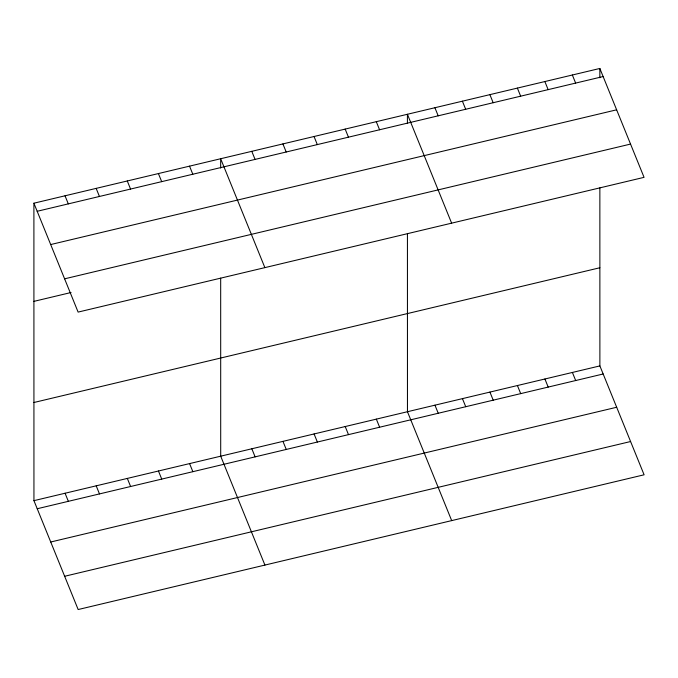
<?xml version="1.0" encoding="UTF-8"?>
<svg xmlns="http://www.w3.org/2000/svg" width="678" height="678" viewBox="0 0 678 678"><rect width="100%" height="100%" fill="white"/><g stroke="black" fill="none" stroke-linecap="round" stroke-linejoin="round"><path stroke-width="1.02" d="M33.9 203.205L599.844 68.461L644.058 177.348L78.114 312.092L33.9 203.205L33.942 500.652L78.156 609.539L644.1 474.795L599.886 365.908L599.861 187.857M37.18 211.29L603.123 76.546M50.689 244.555L616.633 109.811M64.605 278.827L630.548 144.083M33.917 301.363L71.063 292.515M33.934 402.495L599.869 267.751M33.942 500.652L599.886 365.908M37.231 508.737L603.166 373.993M50.74 542.002L616.675 407.258M64.656 576.275L630.591 441.531M572.351 75.004L575.639 83.089M544.866 81.546L548.146 89.632M517.373 88.098L520.662 96.183M489.889 94.64L493.169 102.725M462.396 101.183L465.684 109.268M572.393 372.451L575.681 380.536M434.912 107.726L438.191 115.811M544.909 378.994L548.188 387.079M451.633 223.164L407.419 114.277L407.419 123.574M517.416 385.536L520.704 393.621M489.931 392.087L493.211 400.173M376.29 121.684L379.578 129.769M462.438 398.63L465.727 406.715M345.17 129.091L348.45 137.185M434.954 405.173L438.234 413.258M314.041 136.507L317.321 144.592M451.684 520.611L407.461 411.716L407.436 233.664M282.912 143.914L286.201 151.999M376.341 419.131L379.621 427.216M251.784 151.33L255.072 159.415M345.212 426.538L348.492 434.623M264.878 267.632L220.664 158.737L220.664 168.042M314.084 433.954L317.372 442.039M189.535 166.152L192.815 174.238M282.955 441.361L286.243 449.446M158.406 173.56L161.686 181.645M251.835 448.777L255.114 456.862M127.278 180.975L130.566 189.06M264.92 565.071L220.706 456.184L220.681 278.133M96.157 188.382L99.437 196.467M189.577 463.599L192.866 471.685M65.029 195.798L68.308 203.883M158.449 471.007L161.737 479.092M127.328 478.414L130.608 486.507M96.2 485.829L99.48 493.915M65.071 493.237L68.351 501.33M599.844 68.461L599.844 77.758"/></g></svg>
